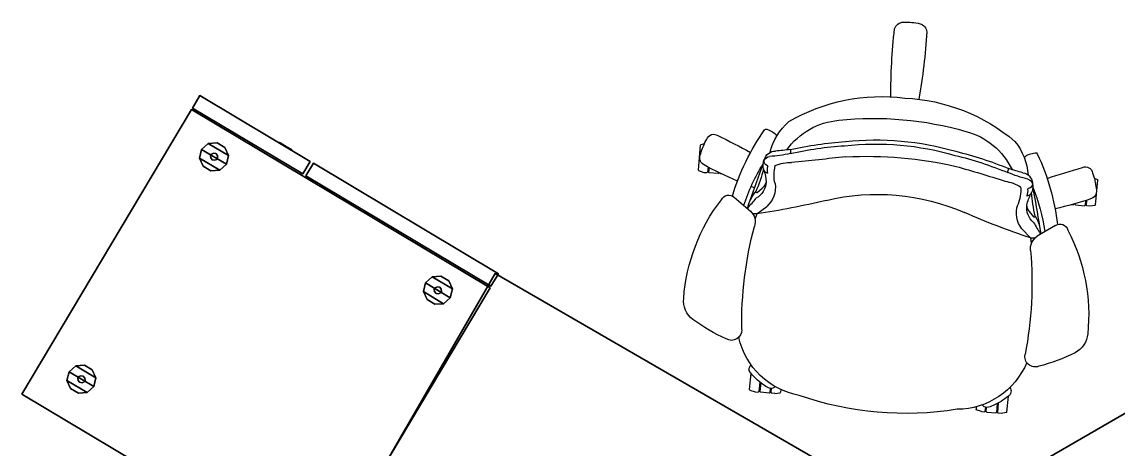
# Model space of a CAD drawing. Header units: inches. Extents: x 23 to 6400, y -2214 to 4412.
# Drawn here: x 1552.1 to 1627.8, y 1382 to 1411.5 of the extents above; entities that cross this region are included whole.
import ezdxf

# ---------------------------------------------------------------- set-up
doc = ezdxf.new("R2010")
doc.units = ezdxf.units.IN
doc.header["$LTSCALE"] = 96
doc.header["$MEASUREMENT"] = 0
doc.layers.add('A-FURN-EXIST', color=33, linetype='Continuous')

# ---------------------------------------------------------------- blocks, each defined once
blk = doc.blocks.new('A$C1C1D4BE0')
at = {"lineweight": -3}
for p, q in [((377.689, 111.328), (377.632, 110.953)), ((377.723, 111.353), (377.689, 111.328)), ((377.723, 111.353), (379.436, 111.503)), ((379.474, 111.484), (379.436, 111.503)), ((379.572, 111.258), (379.474, 111.484)), ((377.632, 110.953), (377.651, 110.734)), ((377.651, 110.734), (377.694, 110.698)), ((377.702, 110.63), (377.665, 110.587)), ((377.72, 109.96), (377.665, 110.587)), ((378.04, 110.728), (377.694, 110.698)), ((378.018, 110.658), (377.702, 110.63)), ((377.72, 109.96), (377.763, 109.924)), ((377.784, 109.875), (377.731, 109.813)), ((377.74, 109.718), (377.731, 109.813)), ((377.763, 109.924), (377.799, 109.927)), ((376.301, 108.594), (375.55, 107.322)), ((375.446, 106.85), (375.046, 106.912)), ((375.446, 106.85), (376.066, 106.27)), ((376.221, 107.482), (376.221, 107.482)), ((376.221, 107.482), (376.221, 107.482)), ((376.221, 107.482), (376.221, 107.482)), ((376.221, 107.482), (376.221, 107.482)), ((376.898, 107.08), (377.259, 106.793)), ((381.249, 107.324), (381.242, 107.328)), ((381.245, 107.326), (381.242, 107.328)), ((381.247, 107.325), (381.245, 107.326)), ((381.249, 107.324), (381.247, 107.325)), ((381.32, 107.178), (381.322, 107.196)), ((381.32, 107.178), (381.321, 107.184)), ((381.321, 107.19), (381.322, 107.196)), ((381.321, 107.184), (381.321, 107.19)), ((363.421, 105.233), (363.388, 105.209)), ((363.421, 105.233), (364.519, 105.329)), ((363.388, 105.209), (363.33, 104.834)), ((363.33, 104.834), (363.349, 104.615)), ((363.349, 104.615), (363.393, 104.578)), ((363.4, 104.511), (363.364, 104.468)), ((364.048, 104.636), (363.393, 104.578)), ((364.008, 104.564), (363.4, 104.511)), ((364.038, 104.635), (364.039, 104.62)), ((363.418, 103.841), (363.364, 104.468)), ((363.418, 103.841), (363.462, 103.805)), ((363.466, 103.737), (363.43, 103.693)), ((363.462, 103.805), (363.746, 103.829)), ((363.466, 103.737), (363.757, 103.762)), ((363.867, 104.277), (363.867, 104.278)), ((363.867, 104.277), (363.867, 104.278)), ((363.867, 104.278), (363.867, 104.278)), ((363.867, 104.277), (363.867, 104.277)), ((363.449, 103.474), (363.43, 103.693)), ((363.449, 103.474), (363.571, 103.115)), ((363.571, 103.115), (363.608, 103.097)), ((363.789, 103.112), (363.608, 103.097)), ((364.698, 89.2), (364.755, 89.575)), ((364.755, 89.575), (364.789, 89.599)), ((364.97, 89.615), (364.789, 89.599)), ((364.698, 89.2), (364.717, 88.981)), ((364.76, 88.944), (364.717, 88.981)), ((364.731, 88.833), (364.768, 88.877)), ((364.731, 88.833), (364.786, 88.207)), ((364.76, 88.944), (365.051, 88.97)), ((364.768, 88.877), (365.052, 88.902)), ((377.099, 87.959), (377.609, 88.638)), ((364.83, 88.17), (364.786, 88.207)), ((364.798, 88.059), (364.834, 88.103)), ((364.817, 87.84), (364.798, 88.059)), ((364.939, 87.481), (364.817, 87.84)), ((365.438, 88.224), (364.83, 88.17)), ((365.489, 88.16), (364.834, 88.103)), ((365.249, 88.482), (365.249, 88.481)), ((365.249, 88.482), (365.249, 88.481)), ((365.249, 88.481), (365.249, 88.481)), ((365.249, 88.481), (365.249, 88.481)), ((365.479, 88.159), (365.478, 88.174)), ((377.099, 87.959), (376.715, 87.828)), ((378.569, 87.984), (378.874, 88.33)), ((364.976, 87.462), (364.939, 87.481)), ((364.976, 87.462), (366.073, 87.559)), ((378.244, 86.39), (377.283, 87.512)), ((377.972, 87.471), (377.972, 87.471)), ((377.972, 87.471), (377.972, 87.471)), ((377.972, 87.471), (377.972, 87.471)), ((377.972, 87.471), (377.972, 87.471)), ((379.856, 85.533), (379.864, 85.438)), ((379.927, 85.385), (379.864, 85.438)), ((379.878, 85.29), (379.915, 85.334)), ((379.878, 85.29), (379.933, 84.664)), ((379.915, 85.334), (379.95, 85.337)), ((379.977, 84.627), (379.933, 84.664)), ((379.945, 84.516), (379.981, 84.56)), ((379.964, 84.297), (379.945, 84.516)), ((380.085, 83.938), (379.964, 84.297)), ((380.293, 84.655), (379.977, 84.627)), ((380.327, 84.59), (379.981, 84.56)), ((380.123, 83.919), (381.836, 84.069)), ((381.87, 84.094), (381.836, 84.069)), ((381.928, 84.334), (381.87, 84.094)), ((380.123, 83.919), (380.085, 83.938))]:
    blk.add_line(p, q, dxfattribs=at)
for centre, radius, start, end in [((378.689, 110.829), 0.59, 72.22416, 155.45394), ((378.356, 106.739), 4.68, 70.43736, 83.70705), ((368.983, 109.138), 1.683, 95.16938, 151.65874), ((370.087, 98.077), 12.799, 62.55351, 95.6458), ((404.082, 102.429), 27.332, 161.56098, 167.04499), ((379.851, 110.657), 0.496, 334.85502, 81.59471), ((379.551, 104.085), 13.395, 154.09565, 165.53648), ((336.568, 122.686), 45.413, 341.14704, 344.36447), ((375.85, 108.904), 0.548, 325.58587, 75.59279), ((374.599, 93.279), 15.541, 64.69154, 83.47254), ((375.966, 107.03), 0.55, 113.84461, 124.12333), ((375.852, 106.297), 1.242, 72.67461, 94.99667), ((351.087, 66.197), 48.132, 58.1349, 59.18534), ((373.984, 94.669), 13.306, 68.10444, 81.82114), ((367.243, 107.179), 0.708, 159.22296, 282.39843), ((372.346, 80.604), 26.353, 85.17377, 100.82891), ((374.707, 107.844), 0.992, 261.65702, 328.21628), ((375.966, 107.03), 0.55, 165.52541, 199.13461), ((422.2, 122.247), 49.224, 198.22788, 203.89817), ((375.493, 104.633), 2.941, 60.31136, 75.65452), ((357.176, -10.673), 119.68, 79.52756, 80.84313), ((377.532, 107.951), 1.356, 220.23069, 277.45094), ((376.938, 107.127), 0.0616, 79.52754, 229.87303), ((379.192, 116.23), 9.316, 256.07089, 266.25597), ((377.73, 107.294), 0.688, 226.75689, 268.15522), ((376.916, 110.055), 3.539, 282.93853, 296.5302), ((378.719, 106.565), 0.393, 110.15868, 170.22488), ((378.952, 106.127), 0.887, 91.49188, 114.56813), ((379.186, 106.651), 0.348, 92.00804, 172.23819), ((379.002, 106.097), 0.919, 75.56212, 94.57857), ((379.012, 106.514), 0.512, 18.76792, 71.52629), ((379.155, 106.192), 0.8, 10.13553, 84.47152), ((379.603, 107.43), 1.735, 324.2074, 351.6764), ((381.179, 107.2), 0.142, 351.16011, 62.11598), ((368.852, 101.762), 5.24, 112.62073, 179.71258), ((377.159, 107.608), 1.728, 230.76447, 289.04342), ((378.751, 103.552), 2.632, 85.54544, 113.00086), ((378.354, 106.627), 0.023, 166.76777, 265.93933), ((378.679, 105.778), 0.888, 82.65175, 111.59256), ((378.793, 106.707), 0.0489, 269.60793, 348.96136), ((376.498, 104.654), 2.891, 8.93516, 31.77751), ((389.916, 109.311), 10.747, 194.17883, 201.92496), ((379.511, 102.545), 4.15, 51.30656, 86.34015), ((394.186, 109.929), 14.691, 194.16978, 198.162), ((368.281, 102.269), 4.85, 140.87502, 155.52667), ((364.865, 105.096), 0.418, 53.71313, 145.93568), ((379.935, 106.133), 0.835, 270.77378, 290.4324), ((356.427, 95.609), 25.437, 13.71941, 22.3894), ((378.014, 101.13), 4.942, 14.79551, 64.36007), ((356.707, 95.66), 25.437, 13.71941, 22.3894), ((372.417, 97.596), 12.685, 2.61811, 40.2009), ((310.459, 82.487), 72.512, 15.37992, 18.17353), ((364.94, 103.736), 1.201, 153.23737, 174.40427), ((364.161, 103.863), 0.417, 181.42724, 234.22622), ((363.197, 96.261), 15.249, 346.64201, 23.35577), ((360.869, 96.057), 22.82, 353.88099, 16.1187), ((385.692, 98.228), 22.366, 170.84241, 199.15767), ((353.297, 95.534), 27.775, 357.03763, 12.86501), ((362.272, 96.152), 19.649, 353.77742, 16.22258), ((362.552, 96.204), 19.649, 353.77742, 16.22258), ((392.23, 59.429), 40.357, 93.63817, 100.30843), ((389.599, 99.06), 0.648, 15.26551, 83.76182), ((386.055, 98.26), 4.28, 357.70245, 13.10979), ((372.509, 96.546), 12.685, 329.7991, 7.38189), ((389.674, 98.095), 0.658, 286.89026, 359.42198), ((385.393, 137.574), 40.357, 269.69157, 276.36183), ((1788.949, -54.768), 1415.763, 173.964232, 174.116438), ((359.025, 95.404), 22.822, 346.99522, 356.52912), ((356.702, 95.724), 25.437, 347.6106, 356.28059), ((378.635, 94.037), 4.942, 305.63993, 355.20449), ((425.816, 80.914), 49.224, 166.10183, 171.77212), ((369.721, 91.825), 5.24, 190.28742, 257.37878), ((377.754, 90.304), 2.891, 338.22249, 1.06484), ((391.776, 88.048), 10.747, 168.07504, 175.82117), ((381.395, 89.444), 0.835, 79.5676, 99.22622), ((380.354, 92.904), 4.15, 283.65985, 318.69344), ((396.089, 88.181), 14.691, 171.838, 175.83022), ((381.293, 88.11), 1.735, 18.3236, 45.7926), ((365.466, 88.94), 0.417, 135.77378, 188.57276), ((366.212, 89.201), 1.201, 195.59573, 216.76263), ((378.917, 87.51), 1.728, 80.95658, 139.23553), ((379.345, 87.237), 1.356, 92.54906, 149.76931), ((379.426, 87.918), 0.688, 101.84478, 143.24311), ((379.781, 91.78), 2.632, 256.99914, 284.45456), ((379.103, 85.058), 3.539, 73.4698, 87.06147), ((379.924, 88.684), 0.023, 104.06067, 203.23223), ((380.272, 88.808), 0.393, 199.77512, 259.84132), ((380.097, 89.576), 0.888, 258.40744, 287.34825), ((380.37, 88.68), 0.0489, 21.03864, 100.39207), ((380.748, 88.804), 0.348, 197.76181, 277.99196), ((380.552, 88.909), 0.512, 298.47371, 351.23208), ((380.637, 89.251), 0.8, 285.52848, 359.86447), ((382.795, 88.613), 0.151, 308.77016, 16.29115), ((369.247, 91.226), 4.85, 214.47333, 229.12498), ((376.544, 86.851), 0.992, 41.78372, 108.34298), ((377.642, 87.871), 0.55, 170.86539, 204.47458), ((346.051, 123.764), 48.132, 310.81466, 311.8651), ((373.543, 99.701), 13.306, 288.17886, 301.89556), ((338.698, 200.524), 119.68, 289.15687, 290.47244), ((376.76, 90.15), 2.941, 294.34548, 309.68864), ((373.908, 101.177), 15.541, 286.52746, 305.30846), ((378.616, 87.945), 0.0616, 140.12697, 290.47246), ((382.417, 79.371), 9.316, 103.74403, 113.92911), ((380.426, 89.279), 0.887, 255.43187, 278.50812), ((380.471, 89.317), 0.919, 275.42143, 294.43788), ((366.373, 87.849), 0.418, 224.06432, 316.28687), ((369.489, 113.268), 26.353, 269.17109, 284.82623), ((377.642, 87.871), 0.55, 245.87667, 256.15539), ((377.402, 88.574), 1.242, 275.00333, 297.32539), ((404.532, 97.285), 27.332, 200.31288, 200.84371), ((341.561, 65.612), 45.413, 25.63553, 28.85296), ((369.078, 86.21), 0.708, 87.60157, 210.77704), ((377.854, 86.006), 0.548, 294.40721, 44.41413), ((404.532, 97.285), 27.332, 202.95501, 208.43902), ((380.661, 91.395), 13.395, 204.46352, 215.90435), ((370.298, 95.668), 12.799, 274.3542, 307.44649), ((382.098, 84.974), 0.496, 288.40529, 35.14498), ((380.984, 84.604), 0.59, 214.54606, 297.77584), ((379.946, 88.574), 4.68, 286.29295, 299.56264), ((371.131, 84.584), 1.683, 218.34126, 274.83062)]:
    blk.add_arc(centre, radius, start, end, dxfattribs=at)
at = {"lineweight": -3, "flags": 1}
for tag, p, rotation in [('CAPPN', (29.083, 175.224, 27.25), 90), ('CAPMG', (29.083, 175.224, 27.25), 90), ('CAPMC', (29.083, 175.224, 27.25), 90), ('CAPQT', (29.083, 175.224, 27.25), 90), ('CAPDH', (29.083, 175.224, 27.25), 90), ('CAPGC', (29.083, 175.224, 27.25), 90), ('CAPPN', (29.083, 175.224, 26.75), 90), ('CAPMG', (29.083, 175.224, 26.75), 90), ('CAPMC', (29.083, 175.224, 26.75), 90), ('CAPQT', (29.083, 175.224, 26.75), 90), ('CAPDH', (29.083, 175.224, 26.75), 90), ('CAPGC', (29.083, 175.224, 26.75), 90), ('CAPPN', (53.083, 175.224, 27.25), 180), ('CAPMG', (53.083, 175.224, 27.25), 180), ('CAPMC', (53.083, 175.224, 27.25), 180), ('CAPQT', (53.083, 175.224, 27.25), 180), ('CAPDH', (53.083, 175.224, 27.25), 180), ('CAPGC', (53.083, 175.224, 27.25), 180), ('CAPPN', (109.066, 175.224, 27.25), 90), ('CAPMG', (109.066, 175.224, 27.25), 90), ('CAPMC', (109.066, 175.224, 27.25), 90), ('CAPQT', (109.066, 175.224, 27.25), 90), ('CAPDH', (109.066, 175.224, 27.25), 90), ('CAPGC', (109.066, 175.224, 27.25), 90), ('CAPPN', (109.066, 175.224, 26.75), 90), ('CAPMG', (109.066, 175.224, 26.75), 90), ('CAPMC', (109.066, 175.224, 26.75), 90), ('CAPQT', (109.066, 175.224, 26.75), 90), ('CAPDH', (109.066, 175.224, 26.75), 90), ('CAPGC', (109.066, 175.224, 26.75), 90), ('CAPPN', (133.066, 175.224, 27.25), 180), ('CAPMG', (133.066, 175.224, 27.25), 180), ('CAPMC', (133.066, 175.224, 27.25), 180), ('CAPQT', (133.066, 175.224, 27.25), 180), ('CAPDH', (133.066, 175.224, 27.25), 180), ('CAPGC', (133.066, 175.224, 27.25), 180), ('CAPPN', (247.065, 175.112, 27.25), 180), ('CAPMG', (247.065, 175.112, 27.25), 180), ('CAPMC', (247.065, 175.112, 27.25), 180), ('CAPQT', (247.065, 175.112, 27.25), 180), ('CAPDH', (247.065, 175.112, 27.25), 180), ('CAPGC', (247.065, 175.112, 27.25), 180), ('CAPPN', (346.296, 144.907, 28.25), 239.73323), ('CAPMG', (346.296, 144.907, 28.25), 239.73323), ('CAPMC', (346.296, 144.907, 28.25), 239.73323), ('CAPQT', (346.296, 144.907, 28.25), 239.73323), ('CAPDH', (346.296, 144.907, 28.25), 239.73323), ('CAPGC', (346.296, 144.907, 28.25), 239.73323), ('CAPPN', (109.065, 103.112, 27.25), 90), ('CAPMG', (109.065, 103.112, 27.25), 90), ('CAPMC', (109.065, 103.112, 27.25), 90), ('CAPQT', (109.065, 103.112, 27.25), 90), ('CAPDH', (109.065, 103.112, 27.25), 90), ('CAPGC', (109.065, 103.112, 27.25), 90), ('CAPPN', (199.065, 103.112, 27.25), 180), ('CAPMG', (199.065, 103.112, 27.25), 180), ('CAPMC', (199.065, 103.112, 27.25), 180), ('CAPQT', (199.065, 103.112, 27.25), 180), ('CAPDH', (199.065, 103.112, 27.25), 180), ('CAPGC', (199.065, 103.112, 27.25), 180), ('CAPPN', (247.065, 103.112, 27.25), 180), ('CAPMG', (247.065, 103.112, 27.25), 180), ('CAPMC', (247.065, 103.112, 27.25), 180), ('CAPQT', (247.065, 103.112, 27.25), 180), ('CAPDH', (247.065, 103.112, 27.25), 180), ('CAPGC', (247.065, 103.112, 27.25), 180), ('CAPMG', (273.388, 103.264), 180), ('CAPMC', (273.388, 103.264), 180), ('CAPQT', (273.388, 103.264), 180), ('CAPDH', (273.388, 103.264), 180), ('CAPGC', (273.388, 103.264), 180), ('CAPPN', (273.388, 103.264), 180), ('CAPPN', (247.923, 96.112, 27.25), 270), ('CAPMG', (247.923, 96.112, 27.25), 270), ('CAPMC', (247.923, 96.112, 27.25), 270), ('CAPQT', (247.923, 96.112, 27.25), 270), ('CAPDH', (247.923, 96.112, 27.25), 270), ('CAPGC', (247.923, 96.112, 27.25), 270), ('CAPPN', (352.407, 58.005, 28.25), 120), ('CAPMG', (352.407, 58.005, 28.25), 120), ('CAPMC', (352.407, 58.005, 28.25), 120), ('CAPQT', (352.407, 58.005, 28.25), 120), ('CAPDH', (352.407, 58.005, 28.25), 120), ('CAPGC', (352.407, 58.005, 28.25), 120), ('CAPPN', (364.648, 37.203), 120.80365), ('CAPMG', (364.648, 37.203), 120.80365), ('CAPMC', (364.648, 37.203), 120.80365), ('CAPQT', (364.648, 37.203), 120.80365), ('CAPDH', (364.648, 37.203), 120.80365), ('CAPGC', (364.648, 37.203), 120.80365), ('CAPPN', (359.049, 33.971), 119.19635), ('CAPMG', (359.049, 33.971), 119.19635), ('CAPMC', (359.049, 33.971), 119.19635), ('CAPDH', (359.049, 33.971), 119.19635), ('CAPGC', (359.049, 33.971), 119.19635), ('CAPQT', (359.049, 33.971), 119.19635)]:
    blk.add_attdef(tag, p, '', height=0.001, rotation=rotation, dxfattribs=at)
for tag, p in [('CAPPN', (109.923, 96.112, 27.25)), ('CAPMG', (109.923, 96.112, 27.25)), ('CAPMC', (109.923, 96.112, 27.25)), ('CAPQT', (109.923, 96.112, 27.25)), ('CAPDH', (109.923, 96.112, 27.25)), ('CAPGC', (109.923, 96.112, 27.25)), ('CAPPN', (157.923, 96.112, 27.25)), ('CAPMG', (157.923, 96.112, 27.25)), ('CAPMC', (157.923, 96.112, 27.25)), ('CAPQT', (157.923, 96.112, 27.25)), ('CAPDH', (157.923, 96.112, 27.25)), ('CAPGC', (157.923, 96.112, 27.25)), ('CAPPN', (249.583, 96.112)), ('CAPMG', (249.583, 96.112)), ('CAPMC', (249.583, 96.112)), ('CAPQT', (249.583, 96.112)), ('CAPDH', (249.583, 96.112)), ('CAPGC', (249.583, 96.112)), ('CAPPN', (273.583, 96.112, 28.25)), ('CAPMG', (273.583, 96.112, 28.25)), ('CAPMC', (273.583, 96.112, 28.25)), ('CAPQT', (273.583, 96.112, 28.25)), ('CAPDH', (273.583, 96.112, 28.25)), ('CAPGC', (273.583, 96.112, 28.25)), ('CAPPN', (29.941, 24.112, 27.25)), ('CAPMG', (29.941, 24.112, 27.25)), ('CAPMC', (29.941, 24.112, 27.25)), ('CAPQT', (29.941, 24.112, 27.25)), ('CAPDH', (29.941, 24.112, 27.25)), ('CAPGC', (29.941, 24.112, 27.25)), ('CAPPN', (109.923, 24.112, 27.25)), ('CAPMG', (109.923, 24.112, 27.25)), ('CAPMC', (109.923, 24.112, 27.25)), ('CAPQT', (109.923, 24.112, 27.25)), ('CAPDH', (109.923, 24.112, 27.25)), ('CAPGC', (109.923, 24.112, 27.25))]:
    blk.add_attdef(tag, p, '', height=0.001, dxfattribs=at)
at = {"lineweight": -3}
mesh = blk.add_polyface(dxfattribs=at)
corners = [(359.129, 106.111, 27), (329.684, 101.361, 27), (352.948, 141.655, 27), (372.975, 130.092, 27), (329.316, 99.986, 27), (357.488, 99.986, 27), (357.674, 97.859, 27), (329.358, 99.509, 27), (358.227, 95.796, 27), (329.482, 99.046, 27), (359.129, 93.861, 27), (329.684, 98.611, 27), (352.948, 58.317, 27), (372.975, 69.88, 27), (329.358, 100.464, 27), (357.674, 102.113, 27), (329.482, 100.927, 27), (358.227, 104.176, 27)]
mesh.append_faces([[corners[k] for k in face] for face in [(0, 1, 2, 3)]], dxfattribs={"vtx0": -1})
mesh.append_faces([[corners[k] for k in face] for face in [(4, 5, 6, 7), (8, 9, 7, 6), (9, 8, 10, 11), (5, 4, 14, 15), (15, 14, 16, 17), (1, 0, 17, 16)]], dxfattribs={"vtx0": -1, "vtx2": -1})
mesh.append_faces([[corners[k] for k in face] for face in [(12, 11, 10, 13)]], dxfattribs={"vtx1": -1})
mesh = blk.add_polyface(dxfattribs=at)
corners = [(329.684, 101.361, 28.25), (359.129, 106.111, 28.25), (372.975, 130.092, 28.25), (352.948, 141.655, 28.25), (358.227, 104.176, 28.25), (329.482, 100.927, 28.25), (329.358, 100.464, 28.25), (357.674, 102.113, 28.25), (357.674, 97.859, 28.25), (357.488, 99.986, 28.25), (329.316, 99.986, 28.25), (329.358, 99.509, 28.25), (329.482, 99.046, 28.25), (358.227, 95.796, 28.25), (359.129, 93.861, 28.25), (329.684, 98.611, 28.25), (372.975, 69.88, 28.25), (352.948, 58.317, 28.25)]
mesh.append_faces([[corners[k] for k in face] for face in [(0, 1, 2, 3)]], dxfattribs={"vtx0": -1})
mesh.append_faces([[corners[k] for k in face] for face in [(16, 14, 15, 17)]], dxfattribs={"vtx1": -1})
mesh.append_faces([[corners[k] for k in face] for face in [(4, 1, 0, 5), (5, 6, 7, 4), (8, 9, 10, 11), (11, 12, 13, 8), (14, 13, 12, 15), (6, 10, 9, 7)]], dxfattribs={"vtx1": -1, "vtx3": -1})
mesh = blk.add_polyface(dxfattribs=at)
corners = [(380.59, 57.331, 47.125), (379.731, 56.819, 47.125), (379.731, 56.819, 35.75), (380.59, 57.331, 35.75), (372.972, 70.108, 47.125), (372.972, 70.108, 35.75), (372.113, 69.596, 35.75), (372.113, 69.596, 47.125)]
mesh.append_faces([[corners[k] for k in face] for face in [(0, 1, 2, 3), (4, 5, 6, 7), (3, 5, 4, 0), (2, 6, 5, 3), (1, 0, 4, 7)]])
mesh = blk.add_polyface(dxfattribs=at)
corners = [(380.59, 57.331, 63.531), (379.731, 56.819, 63.531), (379.731, 56.819, 47.469), (380.59, 57.331, 47.469), (372.972, 70.108, 63.531), (372.972, 70.108, 47.469), (372.113, 69.596, 47.469), (372.113, 69.596, 63.531)]
mesh.append_faces([[corners[k] for k in face] for face in [(0, 1, 2, 3), (4, 5, 6, 7), (3, 5, 4, 0), (1, 0, 4, 7), (2, 6, 5, 3)]])
mesh = blk.add_polyface(dxfattribs=at)
corners = [(379.731, 56.819, 35.375), (380.59, 57.331, 35.375), (372.972, 70.108, 35.375), (372.113, 69.596, 35.375), (379.731, 56.819, 24), (372.113, 69.596, 24), (372.972, 70.108, 24), (380.59, 57.331, 24)]
mesh.append_faces([[corners[k] for k in face] for face in [(0, 1, 2, 3), (4, 5, 6, 7), (2, 6, 5, 3), (7, 6, 2, 1), (1, 0, 4, 7)]])
mesh = blk.add_polyface(dxfattribs=at)
corners = [(380.59, 57.331, 23.625), (379.731, 56.819, 23.625), (379.731, 56.819, 12.25), (380.59, 57.331, 12.25), (372.972, 70.108, 23.625), (372.972, 70.108, 12.25), (372.113, 69.596, 12.25), (372.113, 69.596, 23.625)]
mesh.append_faces([[corners[k] for k in face] for face in [(0, 1, 2, 3), (4, 5, 6, 7), (3, 5, 4, 0), (2, 6, 5, 3), (1, 0, 4, 7)]])
mesh = blk.add_polyface(dxfattribs=at)
corners = [(380.59, 57.331, 11.875), (379.731, 56.819, 11.875), (379.731, 56.819, 0.5), (380.59, 57.331, 0.5), (372.972, 70.108, 11.875), (372.972, 70.108, 0.5), (372.113, 69.596, 0.5), (372.113, 69.596, 11.875)]
mesh.append_faces([[corners[k] for k in face] for face in [(0, 1, 2, 3), (4, 5, 6, 7), (3, 5, 4, 0), (1, 0, 4, 7), (2, 6, 5, 3)]])
mesh = blk.add_polyface(dxfattribs=at)
corners = [(364.648, 37.203, 63.531), (352.358, 57.818, 63.531), (352.358, 57.818, 0.5), (364.648, 37.203, 0.5), (384.296, 48.917, 63.531), (372.006, 69.532, 63.531), (372.006, 69.532, 0.5), (384.296, 48.917, 0.5)]
mesh.append_faces([[corners[k] for k in face] for face in [(0, 1, 2, 3), (0, 4, 5, 1), (6, 2, 1, 5), (4, 0, 3, 7), (4, 7, 6, 5), (7, 3, 2, 6)]])
mesh = blk.add_polyface(dxfattribs=at)
corners = [(371.312, 66.79), (371.312, 66.79, 0.125), (371.918, 66.933, 0.125), (371.918, 66.933), (370.898, 66.325), (370.898, 66.325, 0.125), (372.79, 66.142), (372.79, 66.142, 0.125), (372.751, 65.537, 0.125), (372.751, 65.537), (372.47, 66.679), (372.47, 66.679, 0.125), (372.337, 65.072), (372.337, 65.072, 0.125), (371.731, 64.929, 0.125), (371.731, 64.929), (371.179, 65.182, 0.125), (371.179, 65.182), (370.859, 65.719, 0.125), (370.859, 65.719)]
mesh.append_faces([[corners[k] for k in face] for face in [(0, 1, 2, 3), (4, 5, 1, 0), (6, 7, 8, 9), (10, 11, 7, 6), (12, 13, 14, 15), (15, 14, 16, 17), (17, 16, 18, 19), (9, 8, 13, 12), (3, 2, 11, 10), (19, 18, 5, 4)]])
mesh.append_faces([[corners[k] for k in face] for face in [(14, 5, 18, 16)]], dxfattribs={"vtx0": -1})
mesh.append_faces([[corners[k] for k in face] for face in [(13, 1, 5, 14)]], dxfattribs={"vtx0": -1, "vtx2": -1})
mesh.append_faces([[corners[k] for k in face] for face in [(13, 8, 2, 1)]], dxfattribs={"vtx1": -1, "vtx3": -1})
mesh.append_faces([[corners[k] for k in face] for face in [(8, 7, 11, 2)]], dxfattribs={"vtx3": -1})
mesh = blk.add_polyface(dxfattribs=at)
corners = [(372.039, 66.059, 0.5), (372.066, 65.893, 0.5), (372.066, 65.893, 0.125), (372.039, 66.059, 0.125), (371.906, 66.161, 0.125), (371.906, 66.161, 0.5), (371.75, 66.177, 0.125), (371.643, 66.113, 0.125), (371.643, 66.113, 0.5), (371.75, 66.177, 0.5), (371.583, 65.969, 0.125), (371.583, 65.969, 0.5), (372.006, 65.748, 0.5), (371.899, 65.684, 0.5), (371.899, 65.684, 0.125), (372.006, 65.748, 0.125), (371.743, 65.701, 0.5), (371.743, 65.701, 0.125), (371.61, 65.803, 0.5), (371.61, 65.803, 0.125)]
mesh.append_faces([[corners[k] for k in face] for face in [(0, 1, 2, 3), (3, 4, 5, 0), (6, 7, 8, 9), (7, 10, 11, 8), (12, 13, 14, 15), (13, 16, 17, 14), (16, 18, 19, 17), (10, 19, 18, 11), (1, 12, 15, 2), (4, 6, 9, 5)]])
mesh = blk.add_polyface(dxfattribs=at)
corners = [(384.404, 48.981, 63.531), (385.263, 49.494, 63.531), (380.718, 57.117, 63.531), (379.859, 56.604, 63.531), (385.263, 49.494, 0.5), (380.718, 57.117, 0.5), (384.404, 48.981, 0.5), (379.859, 56.604, 0.5)]
mesh.append_faces([[corners[k] for k in face] for face in [(0, 1, 2, 3), (4, 5, 2, 1), (1, 0, 6, 4), (2, 5, 7, 3), (4, 6, 7, 5)]])
mesh = blk.add_polyface(dxfattribs=at)
corners = [(382.025, 54.985, 49.469), (381.993, 55.039, 49.219), (381.641, 55.629, 49.906), (381.769, 55.415, 49.969), (381.897, 55.2, 49.906), (381.993, 55.039, 49.719), (381.769, 55.415, 48.969), (381.641, 55.629, 49.062), (381.545, 55.791, 49.219), (381.513, 55.844, 49.469), (381.897, 55.2, 49.062), (381.545, 55.791, 49.719)]
mesh.append_faces([[corners[k] for k in face] for face in [(0, 3, 4, 5)]], dxfattribs={"vtx0": -1})
mesh.append_faces([[corners[k] for k in face] for face in [(0, 1, 2, 3), (10, 6, 9, 11), (1, 10, 11, 2)]], dxfattribs={"vtx1": -1, "vtx3": -1})
mesh.append_faces([[corners[k] for k in face] for face in [(6, 7, 8, 9)]], dxfattribs={"vtx3": -1})
mesh = blk.add_polyface(dxfattribs=at)
corners = [(380.53, 51.329), (380.53, 51.329, 0.125), (381.136, 51.472, 0.125), (381.136, 51.472), (380.116, 50.864), (380.116, 50.864, 0.125), (381.687, 51.219, 0.125), (381.687, 51.219), (380.077, 50.258), (380.077, 50.258, 0.125), (382.008, 50.682), (382.008, 50.682, 0.125), (381.968, 50.076, 0.125), (381.968, 50.076), (381.554, 49.611), (381.554, 49.611, 0.125), (380.948, 49.468, 0.125), (380.948, 49.468), (380.397, 49.722, 0.125), (380.397, 49.722)]
mesh.append_faces([[corners[k] for k in face] for face in [(0, 1, 2, 3), (4, 5, 1, 0), (3, 2, 6, 7), (8, 9, 5, 4), (10, 11, 12, 13), (14, 15, 16, 17), (17, 16, 18, 19), (13, 12, 15, 14), (7, 6, 11, 10), (19, 18, 9, 8)]])
mesh.append_faces([[corners[k] for k in face] for face in [(16, 5, 9, 18)]], dxfattribs={"vtx0": -1})
mesh.append_faces([[corners[k] for k in face] for face in [(15, 1, 5, 16)]], dxfattribs={"vtx0": -1, "vtx2": -1})
mesh.append_faces([[corners[k] for k in face] for face in [(15, 12, 2, 1)]], dxfattribs={"vtx1": -1, "vtx3": -1})
mesh.append_faces([[corners[k] for k in face] for face in [(12, 11, 6, 2)]], dxfattribs={"vtx3": -1})
mesh = blk.add_polyface(dxfattribs=at)
corners = [(381.257, 50.598, 0.5), (381.283, 50.432, 0.5), (381.283, 50.432, 0.125), (381.257, 50.598, 0.125), (381.123, 50.7, 0.125), (381.123, 50.7, 0.5), (380.968, 50.717, 0.125), (380.861, 50.653, 0.125), (380.861, 50.653, 0.5), (380.968, 50.717, 0.5), (380.801, 50.508, 0.125), (380.801, 50.508, 0.5), (381.224, 50.287, 0.5), (381.117, 50.223, 0.5), (381.117, 50.223, 0.125), (381.224, 50.287, 0.125), (380.961, 50.24, 0.5), (380.961, 50.24, 0.125), (380.828, 50.342, 0.5), (380.828, 50.342, 0.125)]
mesh.append_faces([[corners[k] for k in face] for face in [(0, 1, 2, 3), (3, 4, 5, 0), (6, 7, 8, 9), (7, 10, 11, 8), (12, 13, 14, 15), (13, 16, 17, 14), (16, 18, 19, 17), (10, 19, 18, 11), (1, 12, 15, 2), (4, 6, 9, 5)]])
mesh = blk.add_polyface(dxfattribs=at)
corners = [(366.615, 40.923), (366.615, 40.923, 0.125), (366.201, 40.457, 0.125), (366.201, 40.457), (365.595, 40.314, 0.125), (365.595, 40.314), (364.724, 41.105), (364.724, 41.105, 0.125), (364.763, 41.71, 0.125), (364.763, 41.71), (365.044, 40.568), (365.044, 40.568, 0.125), (365.177, 42.175), (365.177, 42.175, 0.125), (365.783, 42.318, 0.125), (365.783, 42.318), (366.334, 42.065), (366.334, 42.065, 0.125), (366.654, 41.528, 0.125), (366.654, 41.528)]
mesh.append_faces([[corners[k] for k in face] for face in [(0, 1, 2, 3), (3, 2, 4, 5), (6, 7, 8, 9), (10, 11, 7, 6), (12, 13, 14, 15), (9, 8, 13, 12), (16, 17, 18, 19), (15, 14, 17, 16), (5, 4, 11, 10), (19, 18, 1, 0)]])
mesh.append_faces([[corners[k] for k in face] for face in [(4, 8, 7, 11)]], dxfattribs={"vtx0": -1})
mesh.append_faces([[corners[k] for k in face] for face in [(2, 13, 8, 4)]], dxfattribs={"vtx0": -1, "vtx2": -1})
mesh.append_faces([[corners[k] for k in face] for face in [(2, 1, 14, 13)]], dxfattribs={"vtx1": -1, "vtx3": -1})
mesh.append_faces([[corners[k] for k in face] for face in [(1, 18, 17, 14)]], dxfattribs={"vtx3": -1})
mesh = blk.add_polyface(dxfattribs=at)
corners = [(365.615, 41.563, 0.125), (365.507, 41.499, 0.125), (365.507, 41.499, 0.5), (365.615, 41.563, 0.5), (365.93, 41.278, 0.5), (365.871, 41.134, 0.5), (365.871, 41.134, 0.125), (365.93, 41.278, 0.125), (365.763, 41.07, 0.5), (365.763, 41.07, 0.125), (365.448, 41.355, 0.125), (365.474, 41.188, 0.125), (365.474, 41.188, 0.5), (365.448, 41.355, 0.5), (365.608, 41.086, 0.5), (365.608, 41.086, 0.125), (365.904, 41.444, 0.5), (365.904, 41.444, 0.125), (365.77, 41.547, 0.125), (365.77, 41.547, 0.5)]
mesh.append_faces([[corners[k] for k in face] for face in [(0, 1, 2, 3), (4, 5, 6, 7), (5, 8, 9, 6), (10, 11, 12, 13), (14, 12, 11, 15), (8, 14, 15, 9), (16, 4, 7, 17), (17, 18, 19, 16), (1, 10, 13, 2), (18, 0, 3, 19)]])

msp = doc.modelspace()

# ---------------------------------------------------------------- block references
at = {"layer": 'A-FURN-EXIST', "xscale": -1, "rotation": 270}
msp.add_blockref('A$C1C1D4BE0', (1514.875, 1021.154), dxfattribs=at)

doc.saveas('drawing.dxf')
